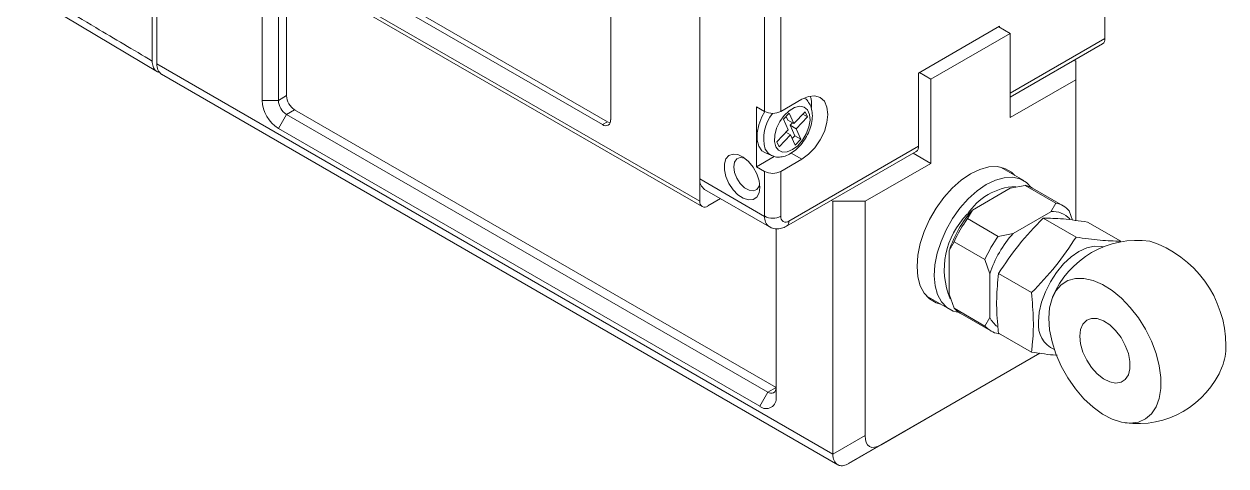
# Model space of a CAD drawing. Header units: inches. Extents: x 0.2 to 16.3, y 0.2 to 11.5.
# Drawn here: x 12.373 to 13.405, y 9.16 to 9.54 of the extents above; entities that cross this region are included whole.
import ezdxf

# ---------------------------------------------------------------- set-up
doc = ezdxf.new("R2010")
doc.units = ezdxf.units.IN
doc.header["$MEASUREMENT"] = 0

msp = doc.modelspace()

# ---------------------------------------------------------------- linework, layer by layer
at = {"color": 7, "linetype": 'Continuous', "lineweight": 18}
for p, q in [((12.9535, 9.8004), (12.9535, 9.4066)), ((12.877, 9.7546), (12.877, 9.4572)), ((12.9535, 9.7441), (12.9535, 9.3873)), ((13.0092, 9.4644), (13.0092, 9.6139)), ((13.0231, 9.6139), (13.0231, 9.4644)), ((12.5777, 9.6042), (12.9535, 9.3873)), ((12.5777, 9.474), (12.5777, 9.6042)), ((12.6055, 9.6059), (12.87, 9.4532)), ((12.6097, 9.6083), (12.8742, 9.4556)), ((12.5797, 9.5997), (12.9556, 9.3828)), ((12.5916, 9.5929), (12.5916, 9.474)), ((13.3015, 9.5954), (13.3015, 9.5271)), ((12.5986, 9.5889), (12.5986, 9.4781)), ((12.4831, 9.5078), (12.4831, 9.5729)), ((12.4872, 9.5697), (12.4872, 9.5054)), ((12.3759, 9.5653), (12.4877, 9.4985)), ((13.211, 9.5376), (13.1414, 9.4974)), ((13.1519, 9.4922), (13.2201, 9.5315)), ((13.2201, 9.5315), (13.2103, 9.5372)), ((13.211, 9.5368), (13.211, 9.5376)), ((13.2201, 9.4592), (13.2201, 9.5315)), ((13.2201, 9.4768), (13.2995, 9.5226)), ((13.2765, 9.5078), (13.2752, 9.5086)), ((13.2765, 9.4917), (13.2765, 9.5078)), ((12.4872, 9.5054), (13.0677, 9.1703)), ((13.1414, 9.4974), (13.1414, 9.4347)), ((13.1421, 9.4978), (13.1519, 9.4922)), ((12.4913, 9.4964), (13.0721, 9.1611)), ((13.1519, 9.4198), (13.1519, 9.4922)), ((13.2201, 9.4592), (13.2765, 9.4917)), ((13.2765, 9.3708), (13.2765, 9.4917)), ((12.5916, 9.474), (12.5986, 9.4781)), ((12.5777, 9.474), (12.5916, 9.474)), ((13.0023, 9.4685), (13.0092, 9.4644)), ((13.0023, 9.417), (13.0023, 9.4685)), ((13.0412, 9.4749), (13.0231, 9.4644)), ((13.0435, 9.4759), (13.0434, 9.476)), ((12.5916, 9.4499), (12.5986, 9.462)), ((12.6055, 9.466), (12.5986, 9.462)), ((12.5986, 9.462), (13.012, 9.2233)), ((12.6055, 9.466), (13.019, 9.2273)), ((13.0303, 9.4629), (13.0254, 9.4578)), ((13.0254, 9.4578), (13.0294, 9.4488)), ((13.029, 9.457), (13.0276, 9.4601)), ((13.029, 9.457), (13.0343, 9.454)), ((13.0343, 9.454), (13.0303, 9.4629)), ((13.0441, 9.4643), (13.0343, 9.454)), ((13.0363, 9.4495), (13.0461, 9.4598)), ((13.0421, 9.4622), (13.0461, 9.4598)), ((13.0461, 9.4598), (13.0441, 9.4643)), ((13.005, 9.2113), (12.5916, 9.4499)), ((12.87, 9.4532), (12.8742, 9.4556)), ((13.0294, 9.4488), (13.0196, 9.4385)), ((13.0274, 9.4467), (13.0314, 9.4444)), ((13.031, 9.4526), (13.0331, 9.4547)), ((13.0351, 9.4436), (13.031, 9.4526)), ((13.031, 9.4526), (13.0363, 9.4495)), ((13.0404, 9.4406), (13.0363, 9.4495)), ((13.0196, 9.4385), (13.0217, 9.434)), ((13.0217, 9.434), (13.0314, 9.4444)), ((13.0314, 9.4444), (13.0355, 9.4354)), ((13.0328, 9.4413), (13.0351, 9.4436)), ((13.0351, 9.4436), (13.0404, 9.4406)), ((13.0355, 9.4354), (13.0404, 9.4406)), ((13.0023, 9.417), (13.0175, 9.4258)), ((13.0095, 9.4291), (13.0151, 9.4266)), ((13.0281, 9.3659), (13.1394, 9.4302)), ((13.0301, 9.3704), (13.1414, 9.4347)), ((13.1519, 9.4198), (13.1367, 9.4286)), ((13.0092, 9.413), (13.0023, 9.417)), ((13.0231, 9.413), (13.0412, 9.4235)), ((13.0955, 9.3873), (13.1519, 9.4198)), ((13.2318, 9.4051), (13.2117, 9.4167)), ((12.9535, 9.4066), (13.0092, 9.3744)), ((13.0092, 9.3744), (13.0092, 9.413)), ((13.0231, 9.413), (13.0231, 9.3744)), ((12.9576, 9.3976), (13.0133, 9.3654)), ((13.2202, 9.3985), (13.1878, 9.3798)), ((13.2329, 9.401), (13.2202, 9.3985)), ((13.2329, 9.401), (13.2594, 9.3858)), ((13.2656, 9.3834), (13.2392, 9.3986)), ((12.9605, 9.3833), (12.9714, 9.3896)), ((13.0677, 9.3873), (13.0664, 9.388)), ((13.0677, 9.3873), (13.0955, 9.3873)), ((13.0677, 9.1703), (13.0677, 9.3873)), ((13.0955, 9.3873), (13.0955, 9.1862)), ((13.255, 9.3784), (13.2594, 9.3858)), ((13.1878, 9.3798), (13.1834, 9.3725)), ((13.255, 9.3784), (13.2226, 9.3597)), ((13.2708, 9.3792), (13.2736, 9.3711)), ((13.019, 9.3637), (13.019, 9.2193)), ((13.1834, 9.3725), (13.2099, 9.3572)), ((13.2767, 9.3565), (13.2484, 9.3729)), ((13.315, 9.3531), (13.2866, 9.3695)), ((13.2099, 9.3572), (13.2226, 9.3597)), ((13.172, 9.3526), (13.1678, 9.3452)), ((13.1678, 9.3452), (13.1678, 9.3077)), ((13.172, 9.3526), (13.1984, 9.3374)), ((13.2026, 9.3251), (13.1984, 9.3374)), ((13.2026, 9.3251), (13.2026, 9.2876)), ((13.2385, 9.3089), (13.2101, 9.3253)), ((13.1479, 9.3062), (13.168, 9.2946)), ((13.1678, 9.3077), (13.172, 9.2955)), ((13.172, 9.2955), (13.1984, 9.2802)), ((13.1772, 9.2913), (13.2036, 9.276)), ((13.1984, 9.2802), (13.2026, 9.2876)), ((13.2108, 9.2738), (13.2099, 9.2736)), ((13.2385, 9.2579), (13.2101, 9.2742)), ((13.2456, 9.2569), (13.0816, 9.1623)), ((13.1093, 9.1782), (13.2456, 9.2569)), ((13.012, 9.2233), (13.005, 9.2113)), ((13.012, 9.2233), (13.019, 9.2273)), ((13.0677, 9.1701), (13.0955, 9.1862)), ((13.1093, 9.1782), (13.0815, 9.1622)), ((13.0815, 9.1622), (13.0816, 9.1623))]:
    msp.add_line(p, q, dxfattribs=at)
at = {"color": 8, "linetype": 'Continuous', "lineweight": 18}
for p, q in [((13.2201, 9.4801), (13.3015, 9.5271)), ((13.0321, 9.4287), (13.0412, 9.4235))]:
    msp.add_line(p, q, dxfattribs=at)
at = {"color": 7, "linetype": 'Continuous', "lineweight": 18, "flags": 128}
for points in [[(13.0412, 9.4235), (13.047, 9.4277), (13.0524, 9.4333), (13.057, 9.4401), (13.0605, 9.4474), (13.0627, 9.4549), (13.0635, 9.462), (13.0627, 9.4682), (13.0605, 9.4732), (13.057, 9.4764), (13.0524, 9.4779), (13.047, 9.4773), (13.0412, 9.4749)], [(13.0187, 9.4342), (13.0211, 9.4311), (13.0245, 9.4295), (13.0286, 9.4297), (13.0332, 9.4317), (13.0377, 9.4351), (13.0417, 9.4399), (13.045, 9.4454), (13.0472, 9.4513), (13.0482, 9.457), (13.0477, 9.462), (13.046, 9.4659), (13.0431, 9.4683), (13.0393, 9.4689), (13.0349, 9.4679), (13.0303, 9.4651), (13.026, 9.461), (13.0222, 9.4558), (13.0195, 9.45), (13.0179, 9.4441), (13.0176, 9.4387), (13.0187, 9.4342)], [(13.0093, 9.4644), (13.0068, 9.4598), (13.0041, 9.4529), (13.0027, 9.4461), (13.0027, 9.4399), (13.0041, 9.4347), (13.0068, 9.4308), (13.0095, 9.4291)], [(12.8742, 9.4556), (12.8756, 9.455), (12.8766, 9.4547)], [(13.005, 9.3993), (13.0044, 9.3945), (13.0024, 9.3909), (12.9993, 9.3889), (12.9953, 9.3885), (12.9909, 9.3899), (12.9863, 9.3929), (12.9821, 9.3973), (12.9785, 9.4026), (12.9759, 9.4085), (12.9746, 9.4143), (12.9746, 9.4196), (12.9759, 9.4238), (12.9785, 9.4267), (12.9821, 9.4279), (12.9863, 9.4274), (12.9909, 9.4252), (12.9953, 9.4214), (12.9993, 9.4165), (13.0024, 9.4108), (13.0044, 9.4049), (13.005, 9.3993)], [(12.992, 9.4244), (12.992, 9.4244), (12.9883, 9.4249), (12.9854, 9.4238), (12.9834, 9.421), (12.9828, 9.417), (12.9834, 9.4122), (12.9854, 9.4073), (12.9883, 9.4027), (12.992, 9.399), (12.9958, 9.3968), (12.9995, 9.3962), (13.0024, 9.3974), (13.0044, 9.4002), (13.0049, 9.402)], [(13.224, 9.4095), (13.2212, 9.4123), (13.2155, 9.4155), (13.209, 9.4171), (13.2017, 9.4168), (13.194, 9.4147), (13.186, 9.4109), (13.178, 9.4055), (13.1703, 9.3986), (13.163, 9.3905), (13.1565, 9.3814), (13.1508, 9.3716), (13.1462, 9.3614), (13.1428, 9.3511), (13.1408, 9.341), (13.1401, 9.3313), (13.1408, 9.3225), (13.1428, 9.3148), (13.1462, 9.3084), (13.1508, 9.3035), (13.1565, 9.3002), (13.1603, 9.2991)], [(13.2385, 9.399), (13.2342, 9.4034), (13.2286, 9.4066), (13.2221, 9.408), (13.215, 9.4076), (13.2074, 9.4055), (13.1995, 9.4017), (13.1917, 9.3963), (13.1841, 9.3895), (13.177, 9.3815)], [(13.177, 9.3815), (13.1706, 9.3725), (13.1651, 9.3629), (13.1607, 9.3528), (13.1574, 9.3427), (13.1554, 9.3328), (13.1548, 9.3234), (13.1556, 9.3148), (13.1577, 9.3072), (13.161, 9.301), (13.1656, 9.2962), (13.1712, 9.2931), (13.1762, 9.2918)], [(13.2445, 9.2839), (13.2451, 9.2922), (13.2471, 9.3008), (13.2503, 9.3096), (13.2546, 9.3182), (13.2599, 9.3263), (13.2659, 9.3335), (13.2725, 9.3395), (13.2792, 9.3442), (13.286, 9.3474), (13.2926, 9.3488), (13.2986, 9.3486), (13.3001, 9.3482)], [(13.2533, 9.2869), (13.254, 9.277), (13.2561, 9.2667), (13.2594, 9.2562), (13.264, 9.2457), (13.2697, 9.2356), (13.2762, 9.2262), (13.2835, 9.2177), (13.2914, 9.2105), (13.2995, 9.2046), (13.3076, 9.2003), (13.3156, 9.1976), (13.3232, 9.1968), (13.3302, 9.1977), (13.3363, 9.2004), (13.3415, 9.2048), (13.3455, 9.2107), (13.3482, 9.2181), (13.3496, 9.2266), (13.3496, 9.236), (13.3482, 9.2461), (13.3455, 9.2566), (13.3415, 9.2671), (13.3363, 9.2775), (13.3302, 9.2872), (13.3232, 9.2962), (13.3156, 9.3041), (13.3076, 9.3107), (13.2995, 9.3158), (13.2914, 9.3193), (13.2835, 9.3211), (13.2762, 9.321), (13.2697, 9.3192), (13.264, 9.3157), (13.2594, 9.3105), (13.2561, 9.3038), (13.254, 9.2959), (13.2533, 9.2869)], [(13.2799, 9.2715), (13.2806, 9.2773), (13.2826, 9.2819), (13.2858, 9.2852), (13.29, 9.2867), (13.2949, 9.2866), (13.3002, 9.2847), (13.3056, 9.2812), (13.3107, 9.2763), (13.3153, 9.2703), (13.319, 9.2636), (13.3216, 9.2566), (13.3229, 9.2498), (13.3229, 9.2435), (13.3216, 9.2383), (13.319, 9.2343), (13.3153, 9.2319), (13.3107, 9.2312), (13.3056, 9.2322), (13.3002, 9.2349), (13.2949, 9.2392), (13.29, 9.2447), (13.2858, 9.251), (13.2826, 9.2579), (13.2806, 9.2649), (13.2799, 9.2715)]]:
    msp.add_lwpolyline(points, dxfattribs=at)
at = {"color": 8, "linetype": 'Continuous', "lineweight": 18, "flags": 128}
msp.add_lwpolyline([(13.0151, 9.4266), (13.0124, 9.4283), (13.0098, 9.4321)], dxfattribs=at)
at = {"color": 7, "linetype": 'Continuous', "lineweight": 18}
for centre, radius, start, end in [((13.2968, 9.5265), 0.00472, 304.0564, 7.2558), ((12.4969, 9.5043), 0.0097, 173.7012, 234.9867), ((12.6137, 9.4787), 0.0151, 182.6055, 237.3945), ((13.0254, 9.4701), 0.0242, 355.0212, 18.1597), ((12.6079, 9.4754), 0.0303, 182.6055, 237.3945), ((12.6067, 9.4747), 0.0151, 182.6055, 237.3945), ((12.8727, 9.4565), 0.0043, 230.7967, 9.214), ((13.0162, 9.4779), 0.0151, 242.6097, 297.3903), ((13.1368, 9.4341), 0.00472, 304.0564, 7.2558), ((12.9632, 9.4055), 0.0097, 173.7012, 234.9867), ((13.0162, 9.4264), 0.0151, 242.6097, 297.3903), ((13.2275, 9.3477), 0.0525, 93.2411, 147.2142), ((13.2286, 9.3802), 0.0213, 60.1234, 78.1783), ((12.9578, 9.3866), 0.0043, 170.786, 309.2033), ((13.2551, 9.3651), 0.0211, 41.741, 78.2483), ((13.0162, 9.3879), 0.0151, 242.6097, 297.3903), ((13.0274, 9.3737), 0.0043, 170.786, 309.2033), ((13.2301, 9.3288), 0.0666, 134.6535, 202.3726), ((13.258, 9.3162), 0.0947, 137.844, 162.156), ((13.2568, 9.3585), 0.02, 43.2382, 95.0214), ((13.2696, 9.3095), 0.1067, 143.8455, 156.1545), ((13.296, 9.2943), 0.1067, 143.8455, 156.1545), ((13.2928, 9.2961), 0.0947, 137.8436, 162.1564), ((13.3294, 9.2751), 0.0787, 82.2349, 157.7598), ((13.3107, 9.263), 0.0947, 0.1878, 71.9684), ((13.1878, 9.3096), 0.0212, 221.7738, 239.9195), ((13.2217, 9.2968), 0.0212, 205.6464, 233.873), ((13.2673, 9.281), 0.023, 172.7562, 246.4056), ((13.2142, 9.2942), 0.0211, 221.741, 258.2483), ((13.3595, 9.2621), 0.0459, 338.5203, 1.5145), ((13.3294, 9.2751), 0.0787, 262.2349, 337.7598), ((13.0105, 9.2179), 0.0086, 230.7967, 9.214), ((13.0147, 9.2267), 0.0043, 230.7967, 9.214)]:
    msp.add_arc(centre, radius, start, end, dxfattribs=at)
at = {"color": 8, "linetype": 'Continuous', "lineweight": 18}
for centre, radius, start, end in [((13.0437, 9.4413), 0.0352, 142.2949, 195.1829), ((13.0188, 9.3734), 0.00969, 173.6716, 235.3107), ((13.0254, 9.3698), 0.00472, 304.0296, 7.2585)]:
    msp.add_arc(centre, radius, start, end, dxfattribs=at)
at = {"color": 7, "linetype": 'Continuous', "lineweight": 18}
for centre, major_axis, ratio, start_param, end_param in [((13.1231, 9.218), (0.0239, 0.0413), 0.333351, 2.617959, 3.665156), ((13.0955, 9.1703), (0.0278, 0), 0.577382, 3.141593, 3.151593)]:
    msp.add_ellipse(centre, major_axis=major_axis, ratio=ratio, start_param=start_param, end_param=end_param, dxfattribs=at)
for points, knots in [([(12.3731, 9.5729), (12.3936, 9.5608), (12.4303, 9.5391), (12.467, 9.5174), (12.4831, 9.5078)], [0, 0, 0, 0, 0.560004, 1, 1, 1, 1]), ([(12.4831, 9.5078), (12.4833, 9.5061), (12.4836, 9.5027), (12.486, 9.4994), (12.4883, 9.4979), (12.4898, 9.498), (12.4899, 9.4981)], [0, 0, 0, 0, 0.32763, 0.65526, 0.982862, 1, 1, 1, 1]), ([(13.0152, 9.4268), (13.0158, 9.4264), (13.0179, 9.4253), (13.022, 9.4252), (13.0269, 9.426), (13.032, 9.4284), (13.037, 9.4322), (13.0415, 9.4371), (13.0454, 9.443), (13.0483, 9.4494), (13.05, 9.4559), (13.0504, 9.4622), (13.0495, 9.4678), (13.0472, 9.4722), (13.0451, 9.475), (13.0436, 9.4758), (13.0435, 9.4758)], [0, 0, 0, 0, 0.032835, 0.105131, 0.178606, 0.257152, 0.34069, 0.425862, 0.510839, 0.596, 0.682047, 0.769915, 0.849668, 0.924049, 0.994861, 1, 1, 1, 1]), ([(13.0134, 9.3655), (13.0139, 9.3652), (13.0156, 9.364), (13.0193, 9.3635), (13.0238, 9.3639), (13.0266, 9.3652), (13.0281, 9.3659)], [0, 0, 0, 0, 0.111437, 0.406618, 0.685898, 1, 1, 1, 1]), ([(13.2101, 9.3253), (13.2156, 9.3336), (13.2268, 9.3504), (13.2411, 9.3653), (13.2484, 9.3729)], [0, 0, 0, 0, 0.495216, 1, 1, 1, 1]), ([(13.2484, 9.3729), (13.2539, 9.3728), (13.2651, 9.3726), (13.2794, 9.3705), (13.2866, 9.3695)], [0, 0, 0, 0, 0.4952157, 1, 1, 1, 1]), ([(13.2385, 9.3089), (13.2456, 9.3163), (13.2599, 9.3313), (13.2711, 9.348), (13.2767, 9.3565)], [0, 0, 0, 0, 0.495216, 1, 1, 1, 1]), ([(13.2767, 9.3565), (13.2838, 9.3555), (13.2982, 9.3534), (13.3094, 9.3532), (13.315, 9.3531)], [0, 0, 0, 0, 0.4952157, 1, 1, 1, 1]), ([(13.2101, 9.2742), (13.2098, 9.2765), (13.2088, 9.2866), (13.208, 9.3042), (13.2094, 9.3182), (13.2101, 9.3253)], [0, 0, 0, 0, 0.1269715, 0.560077, 1, 1, 1, 1]), ([(13.2385, 9.2579), (13.2387, 9.2599), (13.2397, 9.2688), (13.2405, 9.2854), (13.2391, 9.301), (13.2385, 9.3089)], [0, 0, 0, 0, 0.1269715, 0.560077, 1, 1, 1, 1]), ([(13.2604, 9.2552), (13.26, 9.2552), (13.2538, 9.2554), (13.2459, 9.2567), (13.2385, 9.2579)], [0, 0, 0, 0, 0.0547386, 1, 1, 1, 1]), ([(13.0815, 9.1622), (13.08, 9.1614), (13.077, 9.16), (13.0731, 9.1602), (13.0699, 9.1625), (13.068, 9.1662), (13.0678, 9.169), (13.0677, 9.1701)], [0, 0, 0, 0, 0.2167717, 0.4334534, 0.649886, 0.8645239, 1, 1, 1, 1])]:
    msp.add_open_spline(points, degree=3, knots=knots, dxfattribs=at)

doc.saveas('drawing.dxf')
